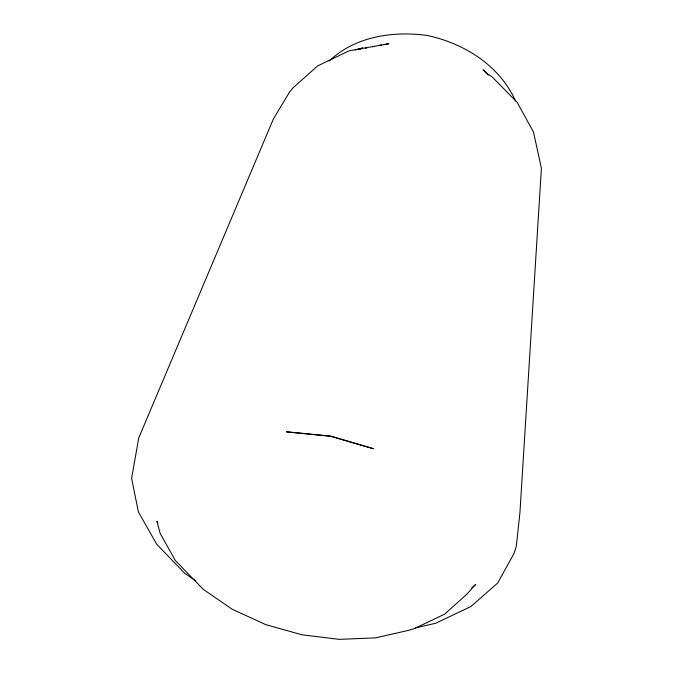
<?xml version="1.0" encoding="UTF-8"?>
<svg xmlns="http://www.w3.org/2000/svg" width="673" height="673" viewBox="0 0 673 673"><rect width="100%" height="100%" fill="white"/><g stroke="black" fill="none" stroke-linecap="round" stroke-linejoin="round"><path stroke-width="1.01" d="M471.773 587.857L475.668 584.374L466.835 594.267L444.525 614.18L414.879 628.355L408.57 630.349L375.433 637.886L339.242 639.35L302 634.816L265.658 624.603L232.126 609.2L203.263 589.346L175.409 560.626L160.199 533.487L156.868 521.297L157.886 523.131M329.282 60.982C354.923 36.418 393.234 30.739 427.305 35.492C464.177 43.358 499.837 65.567 515.476 100.958M358.827 49.684L362.528 47.918L355.167 50.046M415.325 627.892L435.776 623.223L470.864 606.55L497.709 583.011L513.953 553.568L516.267 546.543L519.951 512.431L541.395 168.3L533.462 131.925L517.142 102.346L492.039 76.789L487.79 74.165L483.113 69.832L488.253 75.065M358.229 49.474L360.265 49.087M365.363 48.128L367.399 47.741M372.497 46.782L374.541 46.403M379.631 45.436L381.675 45.057M383.711 44.67L388.809 43.711L349.136 50.795L317.606 65.92L293.041 87.827L289.752 91.713L273.431 118.86L138.739 437.963L131.605 478.377L138.411 511.985L156.666 544.154L184.553 573.152L195.793 580.908M331.133 436.188L286.37 431.814L330.409 436.247L373.431 448.723L332.134 436.483"/></g></svg>
